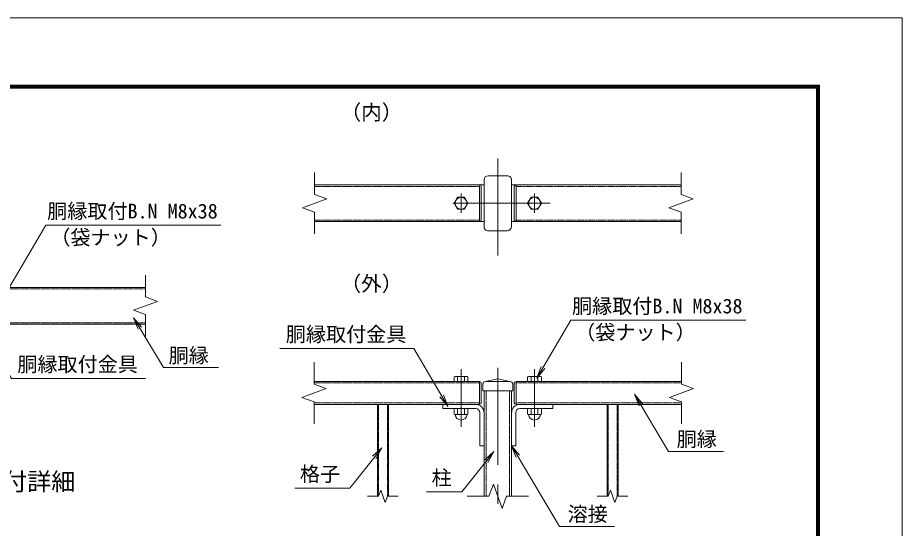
# Model space of a CAD drawing. Units: millimetres, scale not verified. Extents: x -4200 to 4200, y -2970 to 2970.
# Drawn here: x 1311 to 4200, y 1302 to 2970 of the extents above; entities that cross this region are included whole.
import ezdxf
from ezdxf.enums import TextEntityAlignment as Align

# ---------------------------------------------------------------- set-up
doc = ezdxf.new("R2010")
doc.units = ezdxf.units.MM
doc.header["$LTSCALE"] = 10
doc.linetypes.add('USER1', pattern=[50.8, 31.75, -6.35, 6.35, -6.35])
doc.linetypes.add('USER2', pattern=[0.375, 0.25, -0.125])
for name, color, linetype, lineweight in [('0-3_D-STR1', 1, 'Continuous', 18), ('0-4_D-BMK', 2, 'USER1', 13), ('0-5_D-TTL-TXT', 7, 'Continuous', 18), ('0-6_D-STR-DIM', 7, 'Continuous', 13), ('0-7_0', 7, 'Continuous', 18), ('0-9_D-STR3', 3, 'Continuous', 13), ('0-A_D-STR-TXT', 7, 'Continuous', 13), ('0-B_D-TTL', 7, 'Continuous', 18)]:
    doc.layers.add(name, color=color, linetype=linetype, lineweight=lineweight)
doc.styles.add('ＭＳ ゴシック', font='')
doc.styles.get('ＭＳ ゴシック').set_extended_font_data('MS Gothic')

# ---------------------------------------------------------------- blocks, each defined once
blk = doc.blocks.new('_Open')
at = {"layer": '0-7_0'}
blk.add_line((-10, 1.667), (0, 0), dxfattribs=at)
blk.add_lwpolyline([(-10, -1.667), (0, 0), (-10, 0)], dxfattribs=at)

msp = doc.modelspace()

# ---------------------------------------------------------------- linework, layer by layer
at = {"layer": '0-3_D-STR1'}
for p, q in [((2833.84, 2440.14), (2833.84, 2287.74)), ((2847.64, 2453.94), (2910.04, 2453.94)), ((2923.84, 2287.74), (2923.84, 2440.14)), ((2821.84, 2423.94), (2280.34, 2423.94)), ((2818.84, 2423.94), (2818.84, 2303.94)), ((2820.34, 2423.19), (2818.84, 2423.19)), ((2821.84, 2423.94), (2833.84, 2423.94)), ((2824.84, 2418.69), (2824.84, 2309.19)), ((2935.84, 2423.94), (2923.84, 2423.94)), ((2932.84, 2418.69), (2932.84, 2309.19)), ((2935.84, 2423.94), (3477.34, 2423.94)), ((2937.34, 2423.19), (2938.84, 2423.19)), ((2938.84, 2423.94), (2938.84, 2303.94)), ((2821.84, 2303.94), (2280.34, 2303.94)), ((2820.34, 2304.69), (2818.84, 2304.69)), ((2821.84, 2303.94), (2833.84, 2303.94)), ((2935.84, 2303.94), (2923.84, 2303.94)), ((2935.84, 2303.94), (3477.34, 2303.94)), ((2937.34, 2304.69), (2938.84, 2304.69)), ((2847.64, 2273.94), (2910.04, 2273.94)), ((1183.78, 2088.99), (1728.28, 2088.99)), ((1183.78, 1968.99), (1728.28, 1968.99)), ((2818.84, 1781.66), (2278.84, 1781.66)), ((2818.84, 1781.66), (2818.84, 1706.66)), ((2820.34, 1780.91), (2818.84, 1780.91)), ((2824.84, 1776.41), (2824.84, 1711.91)), ((2830.09, 1772.66), (2830.09, 1751.66)), ((2878.84, 1790.66), (2839.09, 1781.66)), ((2839.09, 1781.66), (2918.59, 1781.66)), ((2878.84, 1790.66), (2918.59, 1781.66)), ((2927.59, 1772.66), (2927.59, 1751.66)), ((2932.84, 1776.41), (2932.84, 1711.91)), ((2937.34, 1780.91), (2938.84, 1780.91)), ((3478.84, 1781.66), (2938.84, 1781.66)), ((2938.84, 1706.66), (2938.84, 1781.66)), ((2830.09, 1751.66), (2927.59, 1751.66)), ((2833.84, 1751.66), (2833.84, 1406.66)), ((2923.84, 1406.66), (2923.84, 1751.66)), ((2818.84, 1706.66), (2278.84, 1706.66)), ((2485.84, 1706.66), (2485.84, 1406.66)), ((2521.84, 1706.66), (2521.84, 1406.66)), ((2698.84, 1706.66), (2698.84, 1693.16)), ((2698.84, 1706.66), (2806.84, 1706.66)), ((2820.34, 1707.41), (2818.84, 1707.41)), ((2937.34, 1707.41), (2938.84, 1707.41)), ((3478.84, 1706.66), (2938.84, 1706.66)), ((3058.84, 1706.66), (2950.84, 1706.66)), ((3058.84, 1706.66), (3058.84, 1693.16)), ((3235.84, 1706.66), (3235.84, 1406.66)), ((3271.84, 1706.66), (3271.84, 1406.66)), ((2698.84, 1693.16), (2806.84, 1693.16)), ((2820.34, 1679.66), (2820.34, 1571.66)), ((2937.34, 1679.66), (2937.34, 1571.66)), ((3058.84, 1693.16), (2950.84, 1693.16)), ((2820.34, 1571.66), (2833.84, 1571.66)), ((2937.34, 1571.66), (2923.84, 1571.66))]:
    msp.add_line(p, q, dxfattribs=at)
at = {"layer": '0-3_D-STR1', "linetype": 'USER2'}
for p, q in [((2818.84, 2419.14), (2280.34, 2419.14)), ((2938.84, 2419.14), (3477.34, 2419.14)), ((2818.84, 2308.74), (2280.34, 2308.74)), ((2938.84, 2308.74), (3477.34, 2308.74)), ((1189.78, 2084.19), (1728.28, 2084.19)), ((1189.78, 1973.79), (1728.28, 1973.79)), ((2818.84, 1776.86), (2278.84, 1776.86)), ((3478.84, 1776.86), (2938.84, 1776.86)), ((2840.74, 1751.66), (2840.74, 1406.66)), ((2916.94, 1406.66), (2916.94, 1751.66)), ((2818.84, 1711.46), (2278.84, 1711.46)), ((2489.44, 1706.66), (2489.44, 1406.66)), ((2518.24, 1706.66), (2518.24, 1406.66)), ((3478.84, 1711.46), (2938.84, 1711.46)), ((3239.44, 1706.66), (3239.44, 1406.66)), ((3268.24, 1706.66), (3268.24, 1406.66))]:
    msp.add_line(p, q, dxfattribs=at)
at = {"layer": '0-3_D-STR1'}
for centre, radius, start, end in [((2847.64, 2440.14), 13.8, 90.00002, 179.99999), ((2910.04, 2440.14), 13.8, 0, 90.00002), ((2820.34, 2418.69), 4.5, 0, 90), ((2937.34, 2418.69), 4.5, 90, 180), ((2820.34, 2309.19), 4.5, 270, 0), ((2847.64, 2287.74), 13.8, 179.99999, 270.00002), ((2910.04, 2287.74), 13.8, 270.00002, 0), ((2937.34, 2309.19), 4.5, 180, 270), ((2820.34, 1776.41), 4.5, 0, 90), ((2839.09, 1772.66), 9, 90, 180), ((2918.59, 1772.66), 9, 0, 90), ((2937.34, 1776.41), 4.5, 90, 180), ((2806.84, 1679.66), 27, 0, 90), ((2820.34, 1711.91), 4.5, 270, 0), ((2950.84, 1679.66), 27, 90, 180), ((2937.34, 1711.91), 4.5, 180, 270), ((2806.84, 1679.66), 13.5, 0, 90), ((2950.84, 1679.66), 13.5, 90, 180)]:
    msp.add_arc(centre, radius, start, end, dxfattribs=at)
at = {"layer": '0-4_D-BMK'}
for p, q in [((2878.84, 2193.08), (2878.84, 2534.79)), ((2758.84, 2332.29), (2758.84, 2395.58)), ((2998.84, 2332.29), (2998.84, 2395.58)), ((3049.7, 2363.94), (2707.98, 2363.94)), ((2758.84, 1821.71), (2758.84, 1633.6)), ((2878.84, 1826.66), (2878.84, 1376.66)), ((2998.84, 1821.71), (2998.84, 1633.6))]:
    msp.add_line(p, q, dxfattribs=at)
at = {"layer": '0-6_D-STR-DIM'}
for p, q in [((2280.34, 2392.8), (2280.34, 2464.22)), ((3477.34, 2392.8), (3477.34, 2464.22)), ((2319.98, 2378.37), (2240.69, 2349.51)), ((2280.34, 2392.8), (2319.98, 2378.37)), ((3516.98, 2378.37), (3437.69, 2349.51)), ((3477.34, 2392.8), (3516.98, 2378.37)), ((2240.69, 2349.51), (2280.34, 2335.08)), ((3437.69, 2349.51), (3477.34, 2335.08)), ((2280.34, 2263.65), (2280.34, 2335.08)), ((3477.34, 2263.65), (3477.34, 2335.08)), ((1728.28, 2057.84), (1728.28, 2129.27)), ((1728.28, 2057.84), (1767.92, 2043.42)), ((1767.92, 2043.42), (1688.64, 2014.56)), ((1688.64, 2014.56), (1728.28, 2000.13)), ((1728.28, 1928.7), (1728.28, 2000.13)), ((2278.84, 1844.44), (2278.84, 1773.01)), ((3478.84, 1844.44), (3478.84, 1773.01)), ((2318.48, 1758.59), (2278.84, 1773.01)), ((3518.48, 1758.59), (3478.84, 1773.01)), ((2239.19, 1729.73), (2318.48, 1758.59)), ((3439.19, 1729.73), (3518.48, 1758.59)), ((2278.84, 1715.3), (2239.19, 1729.73)), ((2278.84, 1715.3), (2278.84, 1643.87)), ((3478.84, 1715.3), (3439.19, 1729.73)), ((3478.84, 1715.3), (3478.84, 1643.87)), ((2864.41, 1446.3), (2849.98, 1406.66)), ((2893.27, 1367.01), (2864.41, 1446.3)), ((2496.62, 1426.48), (2489.41, 1406.66)), ((2511.05, 1386.83), (2496.62, 1426.48)), ((3246.62, 1426.48), (3239.41, 1406.66)), ((3261.05, 1386.83), (3246.62, 1426.48)), ((2453.7, 1406.66), (2489.41, 1406.66)), ((2518.27, 1406.66), (2511.05, 1386.83)), ((2518.27, 1406.66), (2553.98, 1406.66)), ((2778.55, 1406.66), (2849.98, 1406.66)), ((2907.7, 1406.66), (2893.27, 1367.01)), ((2907.7, 1406.66), (2979.12, 1406.66)), ((3203.7, 1406.66), (3239.41, 1406.66)), ((3268.27, 1406.66), (3261.05, 1386.83)), ((3268.27, 1406.66), (3303.98, 1406.66))]:
    msp.add_line(p, q, dxfattribs=at)
at = {"layer": '0-9_D-STR3'}
for p, q in [((2736.34, 2363.97), (2747.56, 2383.41)), ((3021.34, 2363.97), (3010.11, 2383.41)), ((2770.11, 2344.47), (2781.34, 2363.91)), ((2987.56, 2344.47), (2976.34, 2363.91)), ((2736.34, 1796.41), (2739.36, 1798.16)), ((2736.34, 1781.66), (2736.34, 1796.41)), ((2739.36, 1798.16), (2778.32, 1798.16)), ((2747.61, 1781.66), (2747.61, 1796.41)), ((2770.06, 1781.66), (2770.06, 1796.41)), ((2781.34, 1796.41), (2778.32, 1798.16)), ((2781.34, 1781.66), (2781.34, 1796.41)), ((2976.34, 1796.41), (2979.36, 1798.16)), ((2976.34, 1781.66), (2976.34, 1796.41)), ((3018.32, 1798.16), (2979.36, 1798.16)), ((2987.61, 1781.66), (2987.61, 1796.41)), ((3010.06, 1781.66), (3010.06, 1796.41)), ((3021.34, 1796.41), (3018.32, 1798.16)), ((3021.34, 1781.66), (3021.34, 1796.41)), ((2736.34, 1781.66), (2781.34, 1781.66)), ((3021.34, 1781.66), (2976.34, 1781.66)), ((2736.34, 1693.16), (2736.34, 1675.4)), ((2781.34, 1693.16), (2736.34, 1693.16)), ((2747.61, 1693.16), (2747.61, 1675.4)), ((2770.06, 1693.16), (2770.06, 1675.4)), ((2781.34, 1693.16), (2781.34, 1675.4)), ((2976.34, 1693.16), (2976.34, 1675.4)), ((2976.34, 1693.16), (3021.34, 1693.16)), ((2987.61, 1693.16), (2987.61, 1675.4)), ((3010.06, 1693.16), (3010.06, 1675.4)), ((3021.34, 1693.16), (3021.34, 1675.4)), ((2736.34, 1675.4), (2739.36, 1673.66)), ((2778.32, 1673.66), (2739.36, 1673.66)), ((2781.34, 1675.4), (2778.32, 1673.66)), ((2976.34, 1675.4), (2979.36, 1673.66)), ((2979.36, 1673.66), (3018.32, 1673.66)), ((3021.34, 1675.4), (3018.32, 1673.66))]:
    msp.add_line(p, q, dxfattribs=at)
for points in [[(2747.56, 2383.41), (2770.09, 2383.42), (2781.34, 2363.91)], [(3010.11, 2383.41), (2987.59, 2383.42), (2976.34, 2363.91)], [(2736.34, 2363.97), (2747.59, 2344.45), (2770.11, 2344.47)], [(3021.34, 2363.97), (3010.09, 2344.45), (2987.56, 2344.47)]]:
    msp.add_lwpolyline(points, dxfattribs=at)
for centre in [(2758.84, 2363.94), (2998.84, 2363.94)]:
    msp.add_circle(centre, 19.48, dxfattribs=at)
for centre, radius, start, end in [((2738.66, 1774.47), 23.7, 67.81236, 88.31726), ((2758.84, 1761.17), 36.98, 72.33186, 107.66814), ((2779.01, 1774.47), 23.7, 91.68274, 112.18764), ((2978.66, 1774.47), 23.7, 67.81236, 88.31726), ((2998.84, 1761.17), 36.98, 72.33186, 107.66814), ((3019.01, 1774.47), 23.7, 91.68274, 112.18764), ((2738.66, 1697.34), 23.7, 271.68274, 292.18764), ((2758.84, 1675.2), 19.54, 184.51776, 355.48224), ((2758.84, 1710.64), 36.98, 252.33186, 287.66814), ((2779.01, 1697.34), 23.7, 247.81236, 268.31726), ((2978.66, 1697.34), 23.7, 271.68274, 292.18764), ((2998.84, 1675.2), 19.54, 184.51776, 355.48224), ((2998.84, 1710.64), 36.98, 252.33186, 287.66814), ((3019.01, 1697.34), 23.7, 247.81236, 268.31726)]:
    msp.add_arc(centre, radius, start, end, dxfattribs=at)
at = {"layer": '0-A_D-STR-TXT'}
for points in [[(1974.65, 2292.01), (1402.78, 2292.01), (1256.16, 2042.12)], [(1727.97, 1791.65), (1290.21, 1791.65), (1180.21, 1970.28)], [(1966.43, 1827.01), (1786.83, 1827.01), (1690.31, 1988.38)], [(3688.88, 1981.86), (3117.02, 1981.86), (3006.99, 1794.34)], [(2167.03, 1889.76), (2604.79, 1889.76), (2714.82, 1702.24)], [(3616.06, 1552.55), (3436.46, 1552.55), (3326.65, 1738.44)], [(2215.84, 1433.61), (2395.45, 1433.61), (2498.8, 1563.08)], [(3259.94, 1307.87), (3080.34, 1307.87), (2924.77, 1569.97)], [(2646.12, 1421.58), (2761.81, 1421.58), (2865.16, 1551.06)]]:
    msp.add_lwpolyline(points, dxfattribs=at)
at = {"layer": '0-B_D-TTL'}
for points in [[(-4199.89, -2969.82), (4200.11, -2969.82), (4200.11, 2970.18), (-4199.89, 2970.18)], [(-3929.89, 2750.18), (3930.11, 2750.18), (3930.11, -2749.82), (-3929.89, -2749.82)], [(-3927.39, 2747.68), (3927.61, 2747.68), (3927.61, -2747.32), (-3927.39, -2747.32)], [(-3924.89, 2745.18), (3925.11, 2745.18), (3925.11, -2744.82), (-3924.89, -2744.82)], [(-3922.39, 2742.68), (3922.61, 2742.68), (3922.61, -2742.32), (-3922.39, -2742.32)], [(-3919.89, 2740.18), (3920.11, 2740.18), (3920.11, -2739.82), (-3919.89, -2739.82)]]:
    msp.add_lwpolyline(points, close=True, dxfattribs=at)

# ---------------------------------------------------------------- block references
at = {"layer": '0-A_D-STR-TXT', "xscale": 4, "yscale": 4}
for p, rotation in [((1689.28, 1990.09), 120.88605), ((3005.98, 1792.62), 239.59724), ((2715.83, 1700.52), 300.40276), ((3325.63, 1740.17), 120.56993), ((2500.05, 1564.65), 51.40169), ((2923.75, 1571.69), 120.69105), ((2866.4, 1552.62), 51.40169)]:
    msp.add_blockref('_Open', p, dxfattribs=dict(at, rotation=rotation))

# ---------------------------------------------------------------- texts
at = {"layer": '0-5_D-TTL-TXT', "style": 'ＭＳ ゴシック'}
msp.add_text('端柱取付詳細', height=57.7, dxfattribs=at).set_placement((1026.76, 1408.59), align=Align.BOTTOM_LEFT)
at = {"layer": '0-A_D-STR-TXT', "style": 'ＭＳ ゴシック'}
for s, height, p in [('（内）', 49.49, (2365.1, 2621.51)), ('胴縁取付B.N M8x38', 48.09, (1407.19, 2299.81)), ('（袋ナット）', 48.09, (1417.38, 2214.04)), ('（外）', 49.49, (2365.1, 2061.85)), ('胴縁取付B.N M8x38', 48.09, (3121.42, 1989.67)), ('胴縁取付金具', 48.09, (2186.52, 1897.57)), ('（袋ナット）', 48.09, (3131.61, 1903.9)), ('胴縁', 48.09, (1803.84, 1828.31)), ('胴縁取付金具', 48.09, (1309.7, 1799.46)), ('胴縁', 48.09, (3463.18, 1554.93)), ('格子', 48.09, (2232.58, 1441.03)), ('柱', 48.09, (2662.86, 1429)), ('溶接', 48.09, (3107.06, 1310.25))]:
    msp.add_text(s, height=height, dxfattribs=at).set_placement(p, align=Align.BOTTOM_LEFT)

doc.saveas('drawing.dxf')
